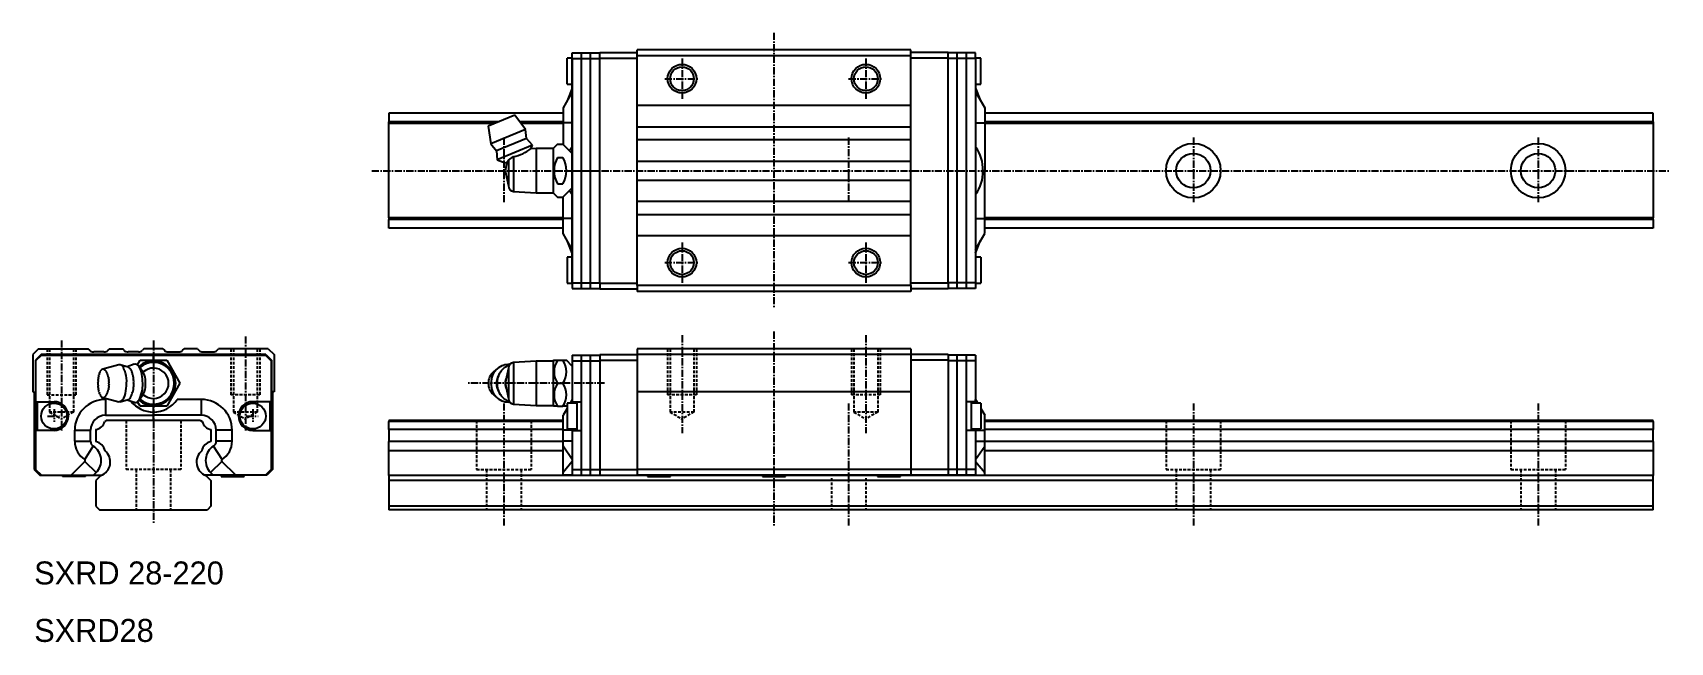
# Model space of a CAD drawing. Extents: x 10 to 295, y 10 to 116.
import ezdxf

# ---------------------------------------------------------------- set-up
doc = ezdxf.new("R2010")
doc.units = 0
doc.linetypes.add('CENTER', pattern=[2, 1.25, -0.25, 0.25, -0.25])
doc.linetypes.add('DASHED', pattern=[0.75, 0.5, -0.25])
doc.layers.get('0').update_dxf_attribs({"linetype": 'CONTINUOUS'})
doc.layers.add('CENTER', color=1, linetype='CENTER')

msp = doc.modelspace()

# ---------------------------------------------------------------- linework, layer by layer
at = {"color": 7, "linetype": 'CONTINUOUS'}
for p, q in [((102.75, 107.05), (102.75, 111.55)), ((103.65, 111.55), (102.75, 111.55)), ((103.65, 112.5), (108.45, 112.5)), ((103.65, 111.5), (103.65, 112.5)), ((103.65, 111.5), (103.65, 112.5)), ((103.65, 112.5), (108.45, 112.5)), ((103.65, 92), (103.65, 111.5)), ((103.65, 111.5), (103.65, 92)), ((103.65, 111.5), (108.45, 111.5)), ((103.65, 111.5), (108.45, 111.5)), ((105.25, 71.5), (105.25, 112.5)), ((106.85, 71.5), (106.85, 112.5)), ((108.45, 112.55), (114.95, 112.55)), ((108.45, 111.55), (108.45, 112.55)), ((108.45, 72.45), (108.45, 111.55)), ((108.45, 111.55), (114.95, 111.55)), ((162.55, 113), (114.95, 113)), ((114.95, 112), (114.95, 113)), ((114.95, 72), (114.95, 112)), ((162.55, 112), (114.95, 112)), ((162.55, 112), (162.55, 113)), ((169.05, 112.55), (162.55, 112.55)), ((162.55, 72), (162.55, 112)), ((169.05, 111.55), (162.55, 111.55)), ((169.05, 111.55), (169.05, 112.55)), ((173.85, 112.5), (169.05, 112.5)), ((169.05, 72.45), (169.05, 111.55)), ((173.85, 111.5), (169.05, 111.5)), ((170.65, 71.5), (170.65, 112.5)), ((172.25, 71.5), (172.25, 112.5)), ((173.85, 111.5), (173.85, 112.5)), ((174.75, 111.55), (173.85, 111.55)), ((173.85, 111.5), (173.85, 72.5)), ((174.75, 107.05), (174.75, 111.55)), ((103.65, 105.7), (102.05, 102.93)), ((103.65, 105.7), (102.05, 102.93)), ((102.75, 107.05), (103.65, 107.05)), ((103.65, 106.33), (102.77, 104.17)), ((103.65, 106.33), (102.77, 104.17)), ((173.85, 107.05), (174.75, 107.05)), ((173.85, 106.33), (174.73, 104.17)), ((173.85, 105.7), (175.45, 102.93)), ((102.05, 102.93), (102.05, 100.33)), ((102.05, 102.93), (102.05, 100.33)), ((162.55, 103.35), (114.95, 103.35)), ((175.45, 102.93), (175.45, 100.33)), ((102.05, 102), (71.75, 102)), ((71.75, 102), (71.75, 100.48)), ((90.87, 100.48), (71.75, 100.48)), ((71.75, 100.2), (71.75, 100.48)), ((71.75, 83.8), (71.75, 100.2)), ((90.18, 100.2), (71.75, 100.2)), ((93.66, 101.64), (89.04, 99.73)), ((95.51, 99.16), (93.66, 101.64)), ((102.05, 100.48), (94.53, 100.48)), ((102.05, 100.2), (94.74, 100.2)), ((102.05, 100.33), (102.05, 96.6)), ((102.05, 100.33), (102.05, 96.6)), ((103.65, 100.33), (102.05, 100.33)), ((103.65, 100.33), (102.05, 100.33)), ((173.85, 100.33), (175.45, 100.33)), ((291.75, 102), (175.45, 102)), ((291.75, 100.48), (175.45, 100.48)), ((175.45, 100.33), (175.45, 92)), ((291.75, 100.2), (175.45, 100.2)), ((291.75, 100.48), (291.75, 102)), ((291.75, 100.48), (291.75, 100.2)), ((291.75, 100.2), (291.75, 83.8)), ((89.04, 99.73), (89.49, 96.67)), ((95.51, 99.16), (89.49, 96.67)), ((95.69, 97.61), (90.46, 95.44)), ((95.69, 97.61), (95.51, 99.16)), ((96.73, 96.42), (95.69, 97.61)), ((114.95, 99.65), (162.55, 99.65)), ((162.55, 97.35), (114.95, 97.35)), ((89.49, 96.67), (90.46, 95.44)), ((90.46, 95.44), (90.56, 93.86)), ((96.73, 96.42), (90.56, 93.86)), ((92.55, 93.81), (93.43, 94.45)), ((93.43, 94.45), (93.43, 88.36)), ((96.46, 95.82), (96.73, 96.42)), ((97.35, 95.87), (96.46, 95.82)), ((96.46, 95.82), (96.46, 95.82)), ((96.46, 95.82), (96.46, 95.82)), ((97.35, 95.87), (97.35, 88.12)), ((100.35, 95.87), (97.35, 95.87)), ((101.09, 96.62), (100.35, 95.87)), ((100.35, 95.87), (100.35, 88.12)), ((101.09, 96.62), (102.03, 96.62)), ((101.09, 94.31), (102.03, 94.31)), ((103.65, 95), (102.03, 96.62)), ((90.56, 93.86), (91.95, 93.36)), ((91.95, 93.36), (92.43, 93.55)), ((92.29, 93.5), (91.95, 92)), ((91.95, 92), (92.55, 89.35)), ((92.43, 93.55), (92.55, 93.81)), ((92.55, 93.81), (92.55, 89.35)), ((103.65, 72.5), (103.65, 92)), ((103.65, 92), (103.65, 72.5)), ((103.65, 92), (103.65, 72.5)), ((103.65, 92), (108.45, 92)), ((114.95, 93.65), (162.55, 93.65)), ((175.45, 92), (175.12, 92)), ((175.45, 83.67), (175.45, 92)), ((93.43, 88.36), (97.35, 88.12)), ((101.09, 89.69), (102.03, 89.69)), ((102.03, 87.38), (103.65, 89)), ((114.95, 90.35), (162.55, 90.35)), ((97.35, 88.12), (100.35, 88.12)), ((100.35, 88.12), (101.09, 87.38)), ((101.09, 87.38), (102.03, 87.38)), ((102.05, 83.67), (102.05, 87.4)), ((102.05, 83.67), (102.05, 87.4)), ((102.05, 83.67), (102.05, 87.4)), ((162.55, 86.65), (114.95, 86.65)), ((102.05, 83.8), (71.75, 83.8)), ((71.75, 83.8), (71.75, 83.52)), ((102.05, 83.52), (71.75, 83.52)), ((71.75, 82), (71.75, 83.52)), ((102.05, 81.07), (102.05, 83.67)), ((103.65, 83.67), (102.05, 83.67)), ((102.05, 81.07), (102.05, 83.67)), ((103.65, 83.67), (102.05, 83.67)), ((102.05, 81.07), (102.05, 83.67)), ((103.65, 83.67), (102.05, 83.67)), ((114.95, 84.35), (162.55, 84.35)), ((173.85, 83.67), (175.45, 83.67)), ((291.75, 83.8), (175.45, 83.8)), ((175.45, 81.07), (175.45, 83.67)), ((291.75, 83.52), (175.45, 83.52)), ((291.75, 83.52), (291.75, 83.8)), ((291.75, 83.52), (291.75, 82)), ((102.05, 82), (71.75, 82)), ((103.65, 78.3), (102.05, 81.07)), ((103.65, 78.3), (102.05, 81.07)), ((103.65, 78.3), (102.05, 81.07)), ((103.65, 77.67), (102.77, 79.83)), ((103.65, 77.67), (102.77, 79.83)), ((103.65, 77.67), (102.77, 79.83)), ((162.55, 80.65), (114.95, 80.65)), ((173.85, 78.3), (175.45, 81.07)), ((173.85, 77.67), (174.73, 79.83)), ((291.75, 82), (175.45, 82)), ((103.65, 76.95), (102.75, 76.95)), ((102.75, 76.95), (102.75, 72.45)), ((174.75, 76.95), (173.85, 76.95)), ((174.75, 76.95), (174.75, 72.45)), ((102.75, 72.45), (103.65, 72.45)), ((103.65, 72.5), (103.65, 71.5)), ((103.65, 72.5), (103.65, 71.5)), ((103.65, 72.5), (103.65, 71.5)), ((103.65, 72.5), (108.45, 72.5)), ((103.65, 72.5), (108.45, 72.5)), ((103.65, 72.5), (108.45, 72.5)), ((103.65, 71.5), (108.45, 71.5)), ((103.65, 71.5), (108.45, 71.5)), ((103.65, 71.5), (108.45, 71.5)), ((108.45, 72.45), (114.95, 72.45)), ((108.45, 72.45), (108.45, 71.45)), ((108.45, 71.45), (114.95, 71.45)), ((162.55, 72), (114.95, 72)), ((114.95, 72), (114.95, 71)), ((169.05, 72.45), (162.55, 72.45)), ((162.55, 72), (162.55, 71)), ((169.05, 71.45), (162.55, 71.45)), ((173.85, 72.5), (169.05, 72.5)), ((169.05, 72.45), (169.05, 71.45)), ((173.85, 71.5), (169.05, 71.5)), ((173.85, 72.5), (173.85, 71.5)), ((173.85, 72.45), (174.75, 72.45)), ((162.55, 71), (114.95, 71)), ((10.75, 61), (9.75, 60)), ((9.75, 60), (9.75, 53.5)), ((11.2, 60), (10.2, 59)), ((11.25, 59.9), (10.25, 58.9)), ((11.25, 59.9), (10.25, 58.9)), ((10.75, 61), (19.4, 61)), ((50.3, 60), (11.2, 60)), ((11.25, 59.9), (30.75, 59.9)), ((30.75, 59.9), (11.25, 59.9)), ((19.66, 60.74), (19.4, 61)), ((22.14, 60.45), (20.36, 60.45)), ((23.1, 61), (22.84, 60.74)), ((23.1, 61), (25.4, 61)), ((25.66, 60.74), (25.4, 61)), ((28.14, 60.45), (26.36, 60.45)), ((29.1, 61), (28.84, 60.74)), ((32.4, 61), (29.1, 61)), ((30.75, 59.9), (50.25, 59.9)), ((30.75, 59.9), (50.25, 59.9)), ((50.25, 59.9), (30.75, 59.9)), ((30.75, 59), (30.75, 59.9)), ((32.4, 61), (32.66, 60.74)), ((33.36, 60.45), (35.14, 60.45)), ((35.84, 60.74), (36.1, 61)), ((38.4, 61), (36.1, 61)), ((38.4, 61), (38.66, 60.74)), ((39.36, 60.45), (41.14, 60.45)), ((41.84, 60.74), (42.1, 61)), ((50.75, 61), (42.1, 61)), ((50.25, 59.9), (51.25, 58.9)), ((50.25, 59.9), (51.25, 58.9)), ((50.25, 59.9), (51.25, 58.9)), ((50.3, 60), (51.3, 59)), ((50.75, 61), (51.75, 60)), ((51.75, 60), (51.75, 53.5)), ((103.65, 59.9), (103.65, 58.9)), ((103.65, 59.9), (108.45, 59.9)), ((103.65, 59.9), (103.65, 58.9)), ((103.65, 59.9), (108.45, 59.9)), ((103.65, 59.9), (103.65, 58.9)), ((103.65, 59.9), (108.45, 59.9)), ((105.25, 39), (105.25, 59.9)), ((106.85, 39), (106.85, 59.9)), ((108.45, 60), (114.95, 60)), ((108.45, 60), (108.45, 59)), ((162.55, 61), (114.95, 61)), ((114.95, 61), (114.95, 60)), ((162.55, 60), (114.95, 60)), ((114.95, 60), (114.95, 53.5)), ((162.55, 61), (162.55, 60)), ((169.05, 60), (162.55, 60)), ((162.55, 60), (162.55, 53.5)), ((169.05, 60), (169.05, 59)), ((173.85, 59.9), (169.05, 59.9)), ((170.65, 39), (170.65, 59.9)), ((172.25, 39), (172.25, 59.9)), ((173.85, 59.9), (173.85, 58.9)), ((10.2, 59), (10.2, 40)), ((10.25, 58.9), (10.25, 51.8)), ((10.25, 58.9), (10.25, 51.8)), ((24.71, 58.24), (21.97, 57.49)), ((26.35, 57.82), (24.98, 58.24)), ((27.43, 58.31), (26.21, 57.86)), ((27.98, 58.2), (28.44, 59)), ((28.61, 57.42), (28.19, 57.98)), ((28.44, 59), (33.06, 59)), ((28.94, 56.93), (28.61, 57.42)), ((33.06, 59), (35.37, 55)), ((51.25, 58.9), (51.25, 51.8)), ((51.25, 58.9), (51.25, 51.8)), ((51.25, 58.9), (51.25, 51.8)), ((51.3, 59), (51.3, 40)), ((90.66, 57.58), (89.94, 56.98)), ((92.55, 57.65), (91.95, 55)), ((92.55, 57.65), (92.55, 52.35)), ((97.35, 58.88), (93.43, 58.64)), ((93.43, 58.64), (93.43, 51.36)), ((100.35, 58.88), (97.35, 58.88)), ((97.35, 58.88), (97.35, 51.13)), ((100.47, 59), (100.35, 58.88)), ((100.35, 58.88), (100.35, 51.13)), ((100.47, 59), (101.09, 59)), ((101.09, 59), (102.03, 59)), ((102.03, 59), (102.65, 59)), ((103.65, 58), (102.65, 59)), ((103.65, 58.9), (108.45, 58.9)), ((103.65, 58.9), (103.65, 51.8)), ((103.65, 58.9), (103.65, 51.8)), ((103.65, 58.9), (108.45, 58.9)), ((103.65, 58.9), (103.65, 51.8)), ((103.65, 58.9), (108.45, 58.9)), ((108.45, 59), (114.95, 59)), ((108.45, 59), (108.45, 40)), ((169.05, 59), (162.55, 59)), ((169.05, 59), (169.05, 40)), ((173.85, 58.9), (169.05, 58.9)), ((173.85, 58.9), (173.85, 51.8)), ((29.2, 56.43), (28.94, 56.93)), ((35.37, 55), (33.06, 51)), ((91.95, 55), (92.55, 52.35)), ((101.09, 55), (102.03, 55)), ((9.75, 53.5), (10, 53.5)), ((10, 53.5), (10, 40)), ((10.25, 51.8), (13.45, 51.8)), ((10.25, 51.8), (13.45, 51.8)), ((10.5, 51.8), (10.5, 46.8)), ((10.5, 51.8), (10.5, 46.8)), ((21.97, 52.51), (24.71, 51.76)), ((22.42, 52.2), (22.42, 49.43)), ((22.42, 52.2), (22.42, 49.43)), ((24.98, 51.76), (26.35, 52.18)), ((26.21, 52.14), (27.43, 51.69)), ((28.44, 51), (27.98, 51.8)), ((28.19, 52.02), (28.61, 52.58)), ((28.61, 52.58), (28.94, 53.07)), ((28.94, 53.07), (29.2, 53.57)), ((39.08, 52.2), (34.89, 52.2)), ((39.08, 52.2), (34.89, 52.2)), ((39.08, 52.2), (34.89, 52.2)), ((39.08, 52.2), (39.08, 49.43)), ((39.08, 52.2), (39.08, 49.43)), ((39.08, 52.2), (39.08, 49.43)), ((51.25, 51.8), (48.05, 51.8)), ((51.25, 51.8), (48.05, 51.8)), ((51.25, 51.8), (48.05, 51.8)), ((51, 51.8), (51, 46.8)), ((51, 51.8), (51, 46.8)), ((51.5, 53.5), (51.5, 40)), ((51.75, 53.5), (51.5, 53.5)), ((93.43, 51.36), (97.35, 51.13)), ((102.75, 51.55), (102.75, 47.05)), ((104.45, 51.55), (102.75, 51.55)), ((103.2, 51.55), (103.38, 51.73)), ((103.65, 52.2), (103.27, 51.55)), ((103.65, 52.2), (103.27, 51.55)), ((103.65, 52.2), (103.27, 51.55)), ((103.65, 51.55), (103.65, 51.8)), ((103.65, 51.8), (105.25, 51.8)), ((103.65, 51.55), (103.65, 51.8)), ((103.65, 51.8), (105.25, 51.8)), ((103.65, 51.55), (103.65, 51.8)), ((103.65, 51.8), (105.25, 51.8)), ((104.45, 51.8), (104.45, 46.8)), ((104.45, 51.8), (104.45, 46.8)), ((114.95, 53.5), (114.95, 40)), ((162.55, 53.5), (114.95, 53.5)), ((162.55, 53.5), (162.55, 40)), ((173.85, 51.8), (172.25, 51.8)), ((173.05, 51.8), (173.05, 46.8)), ((174.75, 51.55), (173.05, 51.55)), ((173.85, 52.2), (174.23, 51.55)), ((173.85, 51.55), (173.85, 51.8)), ((174.75, 51.55), (174.75, 47.05)), ((22.55, 48.5), (22.27, 48.34)), ((22.42, 49.43), (30.75, 49.43)), ((22.42, 49.43), (30.75, 49.43)), ((38.95, 48.5), (22.55, 48.5)), ((33.06, 51), (28.44, 51)), ((30.75, 50), (30.75, 51)), ((30.75, 49.43), (30.75, 50)), ((30.75, 49.43), (30.75, 50)), ((30.75, 49.43), (30.75, 50)), ((39.08, 49.43), (30.75, 49.43)), ((39.08, 49.43), (30.75, 49.43)), ((39.08, 49.43), (30.75, 49.43)), ((30.75, 48.5), (30.75, 49.43)), ((38.95, 48.5), (39.23, 48.34)), ((102.05, 48.5), (71.75, 48.5)), ((71.75, 48.5), (71.75, 48.34)), ((97.35, 51.13), (100.35, 51.13)), ((100.35, 51.13), (100.47, 51)), ((101.09, 51), (100.47, 51)), ((101.09, 51), (102.03, 51)), ((102.65, 51), (102.03, 51)), ((102.75, 50.64), (102.05, 49.43)), ((102.75, 50.64), (102.05, 49.43)), ((102.75, 50.64), (102.05, 49.43)), ((102.05, 46.83), (102.05, 49.43)), ((102.05, 46.83), (102.05, 49.43)), ((102.05, 46.83), (102.05, 49.43)), ((102.65, 51), (102.75, 51.1)), ((174.75, 50.64), (175.45, 49.43)), ((175.45, 46.83), (175.45, 49.43)), ((291.75, 48.5), (175.45, 48.5)), ((291.75, 48.34), (291.75, 48.5)), ((10.25, 46.8), (10.25, 40)), ((10.25, 46.8), (10.25, 40)), ((13.45, 46.8), (10.25, 46.8)), ((13.45, 46.8), (10.25, 46.8)), ((17.05, 46.83), (19.82, 46.83)), ((17.05, 46.83), (19.82, 46.83)), ((17.05, 44.92), (17.05, 46.83)), ((17.05, 44.92), (17.05, 46.83)), ((19.82, 44.92), (19.82, 46.83)), ((19.82, 44.92), (19.82, 46.83)), ((20.75, 46.94), (20.75, 44.86)), ((40.75, 46.94), (40.75, 44.86)), ((44.45, 46.83), (41.68, 46.83)), ((44.45, 46.83), (41.68, 46.83)), ((44.45, 46.83), (41.68, 46.83)), ((41.68, 44.92), (41.68, 46.83)), ((41.68, 44.92), (41.68, 46.83)), ((41.68, 44.92), (41.68, 46.83)), ((44.45, 44.92), (44.45, 46.83)), ((44.45, 44.92), (44.45, 46.83)), ((44.45, 44.92), (44.45, 46.83)), ((48.05, 46.8), (51.25, 46.8)), ((48.05, 46.8), (51.25, 46.8)), ((48.05, 46.8), (51.25, 46.8)), ((51.25, 46.8), (51.25, 40)), ((51.25, 46.8), (51.25, 40)), ((51.25, 46.8), (51.25, 40)), ((102.05, 48.34), (71.75, 48.34)), ((71.75, 46.94), (71.75, 48.34)), ((102.05, 46.94), (71.75, 46.94)), ((71.75, 46.94), (71.75, 44.86)), ((102.05, 44.92), (102.05, 46.83)), ((103.65, 46.83), (102.05, 46.83)), ((102.05, 44.92), (102.05, 46.83)), ((103.65, 46.83), (102.05, 46.83)), ((102.05, 44.92), (102.05, 46.83)), ((103.65, 46.83), (102.05, 46.83)), ((102.75, 47.05), (104.45, 47.05)), ((103.65, 46.8), (103.65, 47.05)), ((103.65, 46.8), (103.65, 47.05)), ((103.65, 46.8), (103.65, 47.05)), ((103.65, 46.8), (103.65, 40)), ((103.65, 46.8), (105.25, 46.8)), ((103.65, 46.8), (103.65, 40)), ((103.65, 46.8), (105.25, 46.8)), ((103.65, 46.8), (105.25, 46.8)), ((103.65, 46.8), (103.65, 40)), ((173.85, 46.8), (172.25, 46.8)), ((173.05, 47.05), (174.75, 47.05)), ((173.85, 46.8), (173.85, 47.05)), ((173.85, 46.83), (175.45, 46.83)), ((173.85, 46.8), (173.85, 40)), ((291.75, 48.34), (175.45, 48.34)), ((291.75, 46.94), (175.45, 46.94)), ((175.45, 44.92), (175.45, 46.83)), ((291.75, 48.34), (291.75, 46.94)), ((291.75, 44.86), (291.75, 46.94)), ((17.05, 44.92), (19.82, 44.92)), ((17.05, 44.92), (19.82, 44.92)), ((18.8, 41.73), (20.29, 44.07)), ((18.8, 41.73), (20.29, 44.07)), ((42.7, 41.73), (41.21, 44.07)), ((42.7, 41.73), (41.21, 44.07)), ((42.7, 41.73), (41.21, 44.07)), ((44.45, 44.92), (41.68, 44.92)), ((44.45, 44.92), (41.68, 44.92)), ((44.45, 44.92), (41.68, 44.92)), ((102.05, 44.86), (71.75, 44.86)), ((71.75, 43.24), (71.75, 44.86)), ((102.05, 43.24), (71.75, 43.24)), ((71.75, 38.95), (71.75, 43.24)), ((103.65, 44.92), (102.05, 44.92)), ((102.05, 44.07), (102.05, 44.92)), ((103.65, 44.92), (102.05, 44.92)), ((102.05, 44.07), (102.05, 44.92)), ((103.65, 44.92), (102.05, 44.92)), ((102.05, 44.07), (102.05, 44.92)), ((102.05, 39.46), (102.05, 44.07)), ((103.65, 41.73), (102.05, 44.07)), ((102.05, 39.46), (102.05, 44.07)), ((103.65, 41.73), (102.05, 44.07)), ((102.05, 39.46), (102.05, 44.07)), ((103.65, 41.73), (102.05, 44.07)), ((173.85, 44.92), (175.45, 44.92)), ((173.85, 41.73), (175.45, 44.07)), ((175.45, 44.07), (175.45, 44.92)), ((291.75, 44.86), (175.45, 44.86)), ((175.45, 39.46), (175.45, 44.07)), ((291.75, 43.24), (175.45, 43.24)), ((291.75, 44.86), (291.75, 43.24)), ((291.75, 43.24), (291.75, 38.95)), ((10, 40), (11, 39)), ((10.2, 40), (11.2, 39)), ((10.25, 40), (11.25, 39)), ((10.25, 40), (11.25, 39)), ((16.42, 39), (18.84, 41.42)), ((16.42, 39), (18.84, 41.42)), ((18.84, 41.42), (20.8, 39.46)), ((18.84, 41.42), (20.8, 39.46)), ((42.66, 41.42), (40.7, 39.46)), ((42.66, 41.42), (40.7, 39.46)), ((42.66, 41.42), (40.7, 39.46)), ((45.08, 39), (42.66, 41.42)), ((45.08, 39), (42.66, 41.42)), ((45.08, 39), (42.66, 41.42)), ((51.25, 40), (50.25, 39)), ((51.25, 40), (50.25, 39)), ((51.25, 40), (50.25, 39)), ((51.3, 40), (50.3, 39)), ((51.5, 40), (50.5, 39)), ((103.65, 41.42), (102.05, 39.46)), ((103.65, 41.42), (102.05, 39.46)), ((103.65, 41.42), (102.05, 39.46)), ((103.65, 40), (103.65, 39)), ((103.65, 40), (108.45, 40)), ((103.65, 40), (103.65, 39)), ((103.65, 40), (108.45, 40)), ((103.65, 40), (108.45, 40)), ((103.65, 40), (103.65, 39)), ((108.45, 40), (114.95, 40)), ((108.45, 40), (108.45, 39)), ((162.55, 40), (114.95, 40)), ((114.95, 40), (114.95, 39)), ((169.05, 40), (162.55, 40)), ((162.55, 40), (162.55, 39)), ((173.85, 40), (169.05, 40)), ((169.05, 40), (169.05, 39)), ((173.85, 41.42), (175.45, 39.46)), ((173.85, 40), (173.85, 39)), ((11, 39), (11.2, 39)), ((11.2, 39), (11.25, 39)), ((11.25, 39), (16.42, 39)), ((11.25, 39), (16.42, 39)), ((14.95, 39), (14.95, 38.8)), ((18.95, 38.8), (14.95, 38.8)), ((16.42, 39), (20.33, 39)), ((16.42, 39), (20.33, 39)), ((18.95, 38.8), (18.95, 39)), ((20.33, 39), (20.8, 39.46)), ((20.33, 39), (20.8, 39.46)), ((20.33, 39), (21.73, 39)), ((20.33, 39), (21.73, 39)), ((21.6, 38.95), (20.75, 38.1)), ((20.75, 38.1), (20.75, 33.6)), ((41.17, 39), (39.77, 39)), ((41.17, 39), (39.77, 39)), ((41.17, 39), (39.77, 39)), ((39.9, 38.95), (40.75, 38.1)), ((41.17, 39), (40.7, 39.46)), ((41.17, 39), (40.7, 39.46)), ((41.17, 39), (40.7, 39.46)), ((40.75, 38.1), (40.75, 33.6)), ((45.08, 39), (41.17, 39)), ((45.08, 39), (41.17, 39)), ((45.08, 39), (41.17, 39)), ((42.55, 39), (42.55, 38.8)), ((42.55, 38.8), (46.55, 38.8)), ((50.25, 39), (45.08, 39)), ((50.25, 39), (45.08, 39)), ((50.25, 39), (45.08, 39)), ((46.55, 38.8), (46.55, 39)), ((50.3, 39), (50.25, 39)), ((50.5, 39), (50.3, 39)), ((116.75, 38.95), (71.75, 38.95)), ((71.75, 38.95), (71.75, 38.1)), ((291.75, 38.1), (71.75, 38.1)), ((71.75, 38.1), (71.75, 33.6)), ((102.05, 39), (102.05, 39.46)), ((102.05, 39), (102.05, 39.46)), ((102.05, 39), (102.05, 39.46)), ((103.65, 39), (102.05, 39)), ((103.65, 39), (102.05, 39)), ((103.65, 39), (102.05, 39)), ((103.65, 39), (108.45, 39)), ((103.65, 39), (108.45, 39)), ((103.65, 39), (108.45, 39)), ((108.45, 39), (114.95, 39)), ((162.55, 39), (114.95, 39)), ((116.75, 39), (116.75, 38.8)), ((116.75, 38.8), (120.75, 38.8)), ((120.75, 38.8), (120.75, 39)), ((136.75, 38.95), (120.75, 38.95)), ((136.75, 39), (136.75, 38.8)), ((136.75, 38.8), (140.75, 38.8)), ((140.75, 38.8), (140.75, 39)), ((156.75, 38.95), (140.75, 38.95)), ((156.75, 39), (156.75, 38.8)), ((156.75, 38.8), (160.75, 38.8)), ((160.75, 38.8), (160.75, 39)), ((291.75, 38.95), (160.75, 38.95)), ((169.05, 39), (162.55, 39)), ((173.85, 39), (169.05, 39)), ((173.85, 39), (175.45, 39)), ((175.45, 39), (175.45, 39.46)), ((291.75, 38.1), (291.75, 38.95)), ((291.75, 33.6), (291.75, 38.1)), ((20.75, 33.6), (21.35, 33)), ((21.35, 33), (40.15, 33)), ((40.75, 33.6), (40.15, 33)), ((291.75, 33.6), (71.75, 33.6)), ((71.75, 33.6), (71.75, 33)), ((291.75, 33), (71.75, 33)), ((291.75, 33), (291.75, 33.6))]:
    msp.add_line(p, q, dxfattribs=at)
at = {"color": 3, "linetype": 'DASHED'}
for p, q in [((12.25, 61), (12.25, 53)), ((12.68, 61), (12.68, 50)), ((16.82, 61), (16.82, 50)), ((17.25, 61), (17.25, 53)), ((44.25, 61), (44.25, 53)), ((44.68, 61), (44.68, 50)), ((48.82, 61), (48.82, 50)), ((49.25, 61), (49.25, 53)), ((120.25, 61), (120.25, 53)), ((120.68, 61), (120.68, 50)), ((124.82, 61), (124.82, 50)), ((125.25, 61), (125.25, 53)), ((152.25, 61), (152.25, 53)), ((152.68, 61), (152.68, 50)), ((156.82, 61), (156.82, 50)), ((157.25, 61), (157.25, 53)), ((12.25, 53), (17.25, 53)), ((49.25, 53), (44.25, 53)), ((125.25, 53), (120.25, 53)), ((157.25, 53), (152.25, 53)), ((16.82, 50), (12.68, 50)), ((12.68, 50), (14.75, 48.81)), ((16.82, 50), (14.75, 48.81)), ((26, 48.5), (26, 40)), ((35.5, 48.5), (35.5, 40)), ((44.68, 50), (46.75, 48.81)), ((48.82, 50), (44.68, 50)), ((48.82, 50), (46.75, 48.81)), ((87, 48.5), (87, 40)), ((96.5, 48.5), (96.5, 40)), ((124.82, 50), (120.68, 50)), ((120.68, 50), (122.75, 48.81)), ((124.82, 50), (122.75, 48.81)), ((152.68, 50), (154.75, 48.81)), ((156.82, 50), (152.68, 50)), ((156.82, 50), (154.75, 48.81)), ((207, 48.5), (207, 40)), ((216.5, 48.5), (216.5, 40)), ((267, 48.5), (267, 40)), ((276.5, 48.5), (276.5, 40)), ((35.5, 40), (26, 40)), ((27.75, 40), (27.75, 33)), ((33.75, 40), (33.75, 33)), ((87, 40), (96.5, 40)), ((88.75, 40), (88.75, 33)), ((94.75, 40), (94.75, 33)), ((207, 40), (216.5, 40)), ((208.75, 40), (208.75, 33)), ((214.75, 40), (214.75, 33)), ((267, 40), (276.5, 40)), ((268.75, 40), (268.75, 33)), ((274.75, 40), (274.75, 33)), ((148.75, 38.5), (148.75, 33)), ((154.75, 38.5), (154.75, 33))]:
    msp.add_line(p, q, dxfattribs=at)
at = {"linetype": 'CONTINUOUS'}
for p, q in [((24.98, 58.24), (24.71, 58.24)), ((24.98, 51.76), (24.71, 51.76))]:
    msp.add_line(p, q, dxfattribs=at)
at = {"color": 3, "linetype": 'CONTINUOUS'}
for centre in [(122.75, 108), (154.75, 108), (122.75, 76), (154.75, 76)]:
    msp.add_circle(centre, 2.5, dxfattribs=at)
at = {"color": 7, "linetype": 'CONTINUOUS'}
for centre, radius in [((122.75, 108), 2.07), ((154.75, 108), 2.07), ((211.75, 92), 4.75), ((211.75, 92), 3), ((271.75, 92), 4.75), ((271.75, 92), 3), ((122.75, 76), 2.07), ((154.75, 76), 2.07), ((13.45, 49.3), 2.25), ((48.05, 49.3), 2.25)]:
    msp.add_circle(centre, radius, dxfattribs=at)
for centre, radius, start, end in [((92.03, 101.55), 7.24, 281.1312, 307.648), ((105.1, 92), 4.62, 150.0092, 209.9908), ((98.03, 92), 4.62, 330.0001, 29.9999), ((106.79, 93.49), 4.11, 139.8147, 151.2732), ((106.79, 93.49), 4.11, 139.8147, 151.2732), ((168.45, 92.22), 6.67, 358.1073, 36.0009), ((168.45, 91.78), 6.67, 323.9991, 1.8927), ((93.55, 89.35), 1, 180, 263.2229), ((106.79, 90.51), 4.11, 208.7268, 220.1853), ((106.79, 90.51), 4.11, 208.7268, 220.1853), ((106.79, 90.51), 4.11, 208.7268, 220.1853), ((20.36, 61.45), 1, 225, 270), ((22.14, 61.45), 1, 270, 315), ((26.36, 61.45), 1, 225, 270), ((28.14, 61.45), 1, 270, 315), ((33.36, 61.45), 1, 225, 270), ((35.14, 61.45), 1, 270, 315), ((39.36, 61.45), 1, 225, 270), ((41.14, 61.45), 1, 270, 315), ((22.52, 56.49), 1.18, 149.9462, 160.6158), ((23.59, 55.88), 2.41, 144.2871, 149.9462), ((22.03, 57), 0.49, 97.1639, 144.2871), ((21.92, 56.86), 0.628, 42.7713, 85.8209), ((21.09, 56.09), 1.76, 34.4113, 42.7713), ((21.41, 56.31), 1.37, 24.8028, 34.4113), ((24.57, 57.24), 1.08, 21.0278, 67.2834), ((5.01, 49.72), 22.03, 18.6519, 21.0278), ((25.76, 56.55), 1.39, 55.0676, 65.0564), ((26.19, 57.16), 0.646, 25.4744, 55.0676), ((47.21, 67.18), 22.64, 205.4744, 206.7542), ((27.61, 57.83), 0.511, 60.8171, 110.5992), ((27.38, 57.42), 0.984, 34.9878, 60.8171), ((25.54, 56.13), 3.23, 7.3525, 34.9878), ((30.75, 55), 3.88, 229.2393, 130.7607), ((30.75, 55), 3.64, 229.0058, 130.9942), ((30.75, 55), 2.65, 226.8285, 133.1715), ((92.79, 55.08), 3.29, 130.7852, 155.8923), ((92.51, 55.4), 2.86, 85.1547, 130.7852), ((93.75, 55.25), 3.11, 109.6894, 146.9357), ((93.55, 57.65), 1, 96.7771, 180), ((104.02, 57), 3.54, 145.6279, 214.3721), ((99.11, 57), 3.54, 325.6279, 34.3721), ((22.93, 55.29), 1.81, 173.733, 180.0616), ((17.4, 55.28), 3.71, 356.9724, 0.0616), ((22.93, 54.99), 1.83, 176.9724, 183.2469), ((17.4, 54.68), 3.72, 0.1617, 3.2469), ((22.93, 54.69), 1.81, 180.1617, 186.4986), ((17.28, 55.91), 3.87, 353.733, 356.7047), ((17.26, 54.05), 3.89, 3.5403, 6.4986), ((22.91, 55.58), 1.77, 170.1836, 176.7047), ((22.91, 54.4), 1.77, 183.5403, 190.0814), ((16.91, 56.62), 4.32, 350.1836, 352.8665), ((22.86, 55.88), 1.68, 165.9229, 172.8665), ((15.69, 57.67), 5.71, 345.9229, 347.9835), ((22.76, 56.17), 1.51, 160.0922, 167.9835), ((-0.51, 64.6), 23.24, 340.0922, 340.6158), ((17.09, 54.32), 6.13, 22.7591, 24.8028), ((21.05, 55.98), 1.84, 16.1339, 22.7591), ((-10.61, 46.82), 34.79, 15.7913, 16.1339), ((20.83, 55.71), 2.12, 10.2366, 15.7913), ((53.87, 61.68), 31.46, 190.2366, 190.607), ((20.71, 55.47), 2.29, 5.5412, 10.607), ((20.71, 54.52), 2.28, 349.0693, 354.1585), ((39.2, 57.26), 16.29, 185.5412, 186.2483), ((39.56, 52.59), 16.67, 173.4671, 174.1585), ((20.64, 55.23), 2.37, 1.408, 6.2483), ((20.65, 54.76), 2.37, 353.4671, 358.3172), ((36.65, 54.29), 13.64, 177.4766, 178.3172), ((36.58, 55.62), 13.57, 181.408, 182.2531), ((20.62, 54.99), 2.4, 357.4766, 2.2531), ((21.9, 55.42), 4.21, 354.2322, 18.6519), ((-49.21, 62.61), 75.68, 352.8838, 354.2322), ((25.75, 56.36), 1.4, 7.3483, 26.7542), ((52.19, 59.77), 25.26, 187.3483, 189.748), ((24.63, 54.34), 2.66, 340.7177, 1.156), ((32.22, 54.49), 4.94, 174.0912, 181.156), ((25.51, 55.19), 1.81, 354.0912, 9.748), ((6.7, 53.7), 22.23, 3.3561, 7.3525), ((23.78, 54.7), 5.12, 345.9353, 3.3561), ((24.09, 55), 5.31, 344.3386, 15.6614), ((91.79, 54.99), 2.75, 156.3696, 179.7225), ((91.67, 54.99), 2.63, 179.7225, 204.1854), ((91.5, 55.11), 2.43, 129.9202, 156.3696), ((92.94, 55.01), 3.45, 155.8923, 180.1998), ((93.05, 55.01), 3.56, 180.1998, 203.7081), ((93.59, 54.99), 3.14, 141.4466, 179.7942), ((93.44, 54.99), 2.98, 179.7942, 196.5767), ((94.02, 55.02), 3.46, 163.2854, 180.3436), ((94.32, 55.02), 3.76, 180.3436, 196.0273), ((94.16, 54.98), 3.61, 146.9357, 163.2854), ((94.35, 55), 2.4, 154.7068, 179.7781), ((94.41, 55.02), 2.46, 180.3823, 205.1326), ((104.02, 53), 3.54, 145.6279, 214.3721), ((99.11, 53), 3.54, 325.6279, 34.3721), ((13.45, 49.3), 2.5, 270, 90), ((13.45, 49.3), 2.5, 270, 90), ((22.42, 46.83), 5.37, 90.0008, 179.9992), ((22.42, 46.83), 5.37, 90.0008, 179.9992), ((16.87, 53.32), 4.37, 7.4277, 10.0814), ((22.86, 54.1), 1.67, 187.4277, 194.4141), ((15.52, 52.22), 5.9, 12.4183, 14.4141), ((22.75, 53.81), 1.5, 192.4183, 200.4132), ((-12.21, 40.8), 35.8, 20.0721, 20.4132), ((22.5, 53.48), 1.15, 200.0721, 211.1208), ((23.27, 53.95), 2.06, 211.1208, 217.8884), ((22.03, 52.98), 0.477, 217.8884, 242.119), ((21.98, 52.89), 0.381, 242.119, 267.2598), ((21.93, 53.11), 0.597, 273.2202, 298.7005), ((21.94, 53.1), 0.589, 298.7005, 314.972), ((21.22, 53.81), 1.59, 314.972, 324.4048), ((21.44, 53.66), 1.33, 324.4048, 334.4057), ((17.57, 55.51), 5.62, 334.4057, 336.6464), ((21.07, 54), 1.81, 336.6464, 343.3865), ((-4.73, 61.7), 28.74, 343.3865, 343.8022), ((20.84, 54.27), 2.1, 343.8022, 349.4059), ((56.97, 47.52), 34.65, 169.0693, 169.4059), ((23.82, 53.49), 2.08, 304.0454, 352.8838), ((26.05, 52.97), 0.842, 290.5673, 338.4782), ((30.75, 55), 5, 218.0521, 269.9873), ((30.75, 55), 5, 218.0521, 269.9873), ((6.59, 60.65), 21.76, 338.4782, 340.7177), ((27.63, 52.59), 0.919, 257.7557, 277.7073), ((27.72, 51.92), 0.242, 277.7073, 306.3092), ((28.69, 50.59), 1.41, 120.5653, 126.3092), ((27.69, 52.29), 0.561, 300.5653, 331.7244), ((22.7, 54.97), 6.23, 331.7244, 345.9353), ((30.75, 55), 5, 270.0118, 325.9324), ((30.75, 55), 5, 270.0118, 325.9324), ((30.75, 55), 5, 270.0118, 325.9324), ((39.08, 46.83), 5.37, 0.0008, 89.9992), ((39.08, 46.83), 5.37, 0.0008, 89.9992), ((39.08, 46.83), 5.37, 0.0008, 89.9992), ((48.05, 49.3), 2.5, 90, 270), ((48.05, 49.3), 2.5, 90, 270), ((48.05, 49.3), 2.5, 90, 270), ((91.58, 54.95), 2.53, 204.1854, 229.5249), ((92.71, 54.86), 3.19, 203.7081, 230.0021), ((121.35, 89.82), 48.38, 229.5249, 230.6346), ((93.67, 55.06), 3.23, 196.5767, 217.9131), ((92.56, 54.68), 2.95, 230.0021, 251.8623), ((93.91, 54.9), 3.33, 196.0273, 213.7038), ((93.93, 54.92), 3.36, 213.7038, 231.0042), ((92.5, 54.5), 2.76, 251.8623, 275.2328), ((93.65, 54.56), 2.9, 231.0042, 250.9998), ((93.55, 52.35), 1, 180, 263.2229), ((141.31, 50.86), 37.68, 177.9624, 178.5672), ((141.29, 50.86), 37.66, 177.9623, 178.5689), ((141.29, 50.86), 37.66, 177.9623, 178.5689), ((136.19, 50.86), 37.68, 1.4328, 2.0376), ((22.42, 46.83), 2.6, 90, 180), ((22.42, 46.83), 2.6, 90, 180), ((39.08, 46.83), 2.6, 0, 90), ((39.08, 46.83), 2.6, 0, 90), ((39.08, 46.83), 2.6, 0, 90), ((20.27, 48.98), 2.1, 283.2606, 342.1056), ((41.23, 48.98), 2.1, 197.8944, 256.7394), ((20.82, 44.92), 3.77, 180, 237.6682), ((20.82, 44.92), 3.77, 180, 237.6682), ((20.82, 44.92), 1, 180, 237.6682), ((20.82, 44.92), 1, 180, 237.6682), ((18.7, 41.56), 2.97, 315, 57.6682), ((18.7, 41.56), 2.97, 315, 57.6682), ((20.27, 42.82), 2.1, 11.6297, 76.7394), ((20.75, 41.3), 2.5, 289.8363, 50.9443), ((40.75, 41.3), 2.5, 129.0557, 250.1637), ((41.23, 42.82), 2.1, 103.2606, 168.3703), ((42.8, 41.56), 2.97, 122.3318, 225), ((42.8, 41.56), 2.97, 122.3318, 225), ((42.8, 41.56), 2.97, 122.3318, 225), ((40.68, 44.92), 1, 302.3318, 0), ((40.68, 44.92), 1, 302.3318, 0), ((40.68, 44.92), 1, 302.3318, 0), ((40.68, 44.92), 3.77, 302.3318, 0), ((40.68, 44.92), 3.77, 302.3318, 0), ((40.68, 44.92), 3.77, 302.3318, 0), ((18.7, 41.56), 0.2, 315.0001, 57.6681), ((42.8, 41.56), 0.2, 122.3318, 224.9999)]:
    msp.add_arc(centre, radius, start, end, dxfattribs=at)
at = {"layer": 'CENTER', "color": 1, "linetype": 'CENTER'}
for p, q in [((138.75, 116), (138.75, 68)), ((122.75, 111.5), (122.75, 104.5)), ((154.75, 111.5), (154.75, 104.5)), ((119.75, 108), (125.75, 108)), ((151.75, 108), (157.75, 108)), ((91.75, 97.75), (91.75, 86.25)), ((151.75, 97.75), (151.75, 86.25)), ((211.75, 97.75), (211.75, 86.25)), ((271.75, 97.75), (271.75, 86.25)), ((68.75, 92), (294.75, 92)), ((122.75, 79.5), (122.75, 72.5)), ((154.75, 79.5), (154.75, 72.5)), ((119.75, 76), (125.75, 76)), ((151.75, 76), (157.75, 76)), ((46.75, 63.17), (46.75, 46.81)), ((122.75, 63.36), (122.75, 46.31)), ((138.75, 64), (138.75, 30)), ((154.75, 63.36), (154.75, 46.31)), ((14.75, 62.47), (14.75, 46.81)), ((30.75, 62.47), (30.75, 30.75)), ((109.26, 55), (85.52, 55)), ((91.75, 51.5), (91.75, 30)), ((151.75, 51.5), (151.75, 30)), ((211.75, 51.5), (211.75, 30)), ((271.75, 51.5), (271.75, 30)), ((12.3, 49.3), (14.4, 49.3)), ((13.45, 50.5), (13.45, 48.3)), ((46.9, 49.3), (49, 49.3)), ((48.05, 50.5), (48.05, 48.3))]:
    msp.add_line(p, q, dxfattribs=at)

# ---------------------------------------------------------------- texts
at = {"color": 7, "linetype": 'CONTINUOUS'}
for s, p in [('SXRD 28-220', (10, 20)), ('SXRD28', (10, 10))]:
    msp.add_text(s, height=4, dxfattribs=at).set_placement(p)

doc.saveas('drawing.dxf')
